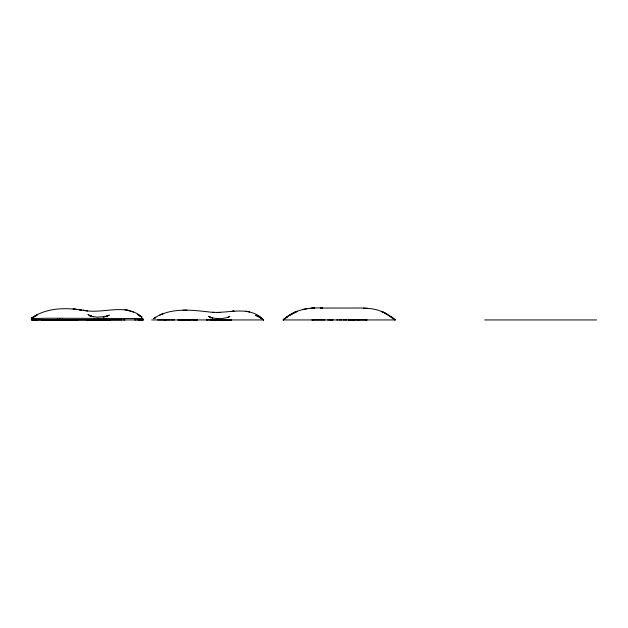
<?xml version="1.0" encoding="UTF-8"?>
<svg xmlns="http://www.w3.org/2000/svg" width="628" height="628" viewBox="0 0 628 628"><rect width="100%" height="100%" fill="white"/><g stroke="black" fill="none" stroke-linecap="round" stroke-linejoin="round"><path stroke-width="0.94" d="M141.292 318.514L48.89 318.223L31.4 318.553L31.4 319.942L143.294 319.935M63.106 319.935L59.283 319.935L59.252 318.985M43.206 319.942L57.431 319.935L57.509 318.969M97.827 319.927L97.937 319.048M103.706 319.048L103.589 319.919L99.907 319.935M287.184 316.85L283.22 319.942L395.138 319.942L389.203 315.342L383.276 312.077L377.357 309.934L371.462 308.709L361.649 308.018L320.61 308.042L322.588 308.073C308.623 307.218 293.598 309.808 283.22 319.942L287.177 316.716L283.22 319.942L289.17 315.539L296.432 311.967M285.206 318.333L283.22 319.942L285.206 318.388M155.626 317.266L153.664 318.529C170.463 307.186 191.65 309.973 210.608 312.14C228.411 313.976 249.183 304.753 263.611 319.942L157.597 319.942M105.959 316.763L109.351 315.115L105.614 316.575L107.145 316.033L103.196 316.952L104.57 316.677L96.845 317.124L91.641 316.379L93.046 316.638L89.718 315.743L91.821 316.363L87.967 314.526L91.209 316.543M227.768 317.478L229.856 316.473C223.898 319.165 217.053 319.055 210.804 317.533L212.892 317.996L208.857 316.536L210.78 317.713L208.826 316.457L210.914 317.862M289.17 315.539L293.127 313.356M34.273 316.606L31.4 318.286L37.044 315.311M36.95 314.777L31.4 318.2C45.75 307.987 64.692 307.327 81.483 310.106L79.261 309.761L87.496 310.86L83.273 310.24C102.89 314.542 124.901 302.492 141.912 317.03L137.705 314.204M295.082 312.077L293.095 313.034L297.06 311.252M159.536 315.17L163.445 313.568L161.498 314.314M302.955 309.463L306.904 308.725M59.268 319.95L58.341 319.982L61.984 319.942M141.261 319.935L142.556 319.911A1.892 1.892 0 0 0 143.31 319.683M76.789 319.942L77.542 319.942M110.379 319.942L110.3 319.942M86.852 319.942L91.578 319.935M218.222 319.942L218.858 319.942M76.616 319.935L63.687 319.935M94.443 319.942L96.398 319.942A9.067 5.212 -18.6 0 1 95.448 319.974L90.872 319.942M105.755 319.071L106.132 319.935L108.306 319.942A7.505 3.093 29.7 0 0 109.131 319.942L109.719 319.927A7.921 1.311 36.7 0 0 110.34 319.919M109.9 319.942L109.586 319.935M60.767 319.887A11.241 6.445 -34.2 0 0 62.219 319.887L58.765 319.942L65.202 319.927A15.645 10.346 -21.8 0 0 65.642 319.887L66.843 319.927M74.913 319.935L76.671 319.942L76.192 319.942M94.663 319.935L91.641 319.935M101.791 319.935L97.026 319.935L122.13 319.935M100.284 319.95L101.281 319.942A8.808 4.985 -25.1 0 1 100.315 320.029L98.4 319.935M74.92 319.935L71.176 319.935M31.4 319.691L33.629 319.935M74.952 319.942L71.945 319.95M64.951 319.935L62.447 319.935M86.97 319.942L87.998 319.942M62.093 319.942L62.211 319.942A13.204 9.098 -23.7 0 0 62.824 319.966L70.25 319.942M74.512 319.942L76.067 319.942M102.764 319.942L106.156 319.942A8.25 4.663 18.1 0 0 107.309 319.966A8.211 4.113 24.7 0 0 108.33 319.966L109.751 319.927A8.109 2.606 33 0 1 109.099 319.911M103.173 319.942L104.868 319.95A7.34 4.498 9.9 0 0 106.132 319.974L107.953 319.942M183.015 310.169L186.932 310.091M55.429 319.935L53.388 319.942M57.431 319.935L58.797 319.942L54.118 319.935M72.534 319.942L74.01 319.942M76.231 319.942L76.271 319.942A16.25 8.784 53.3 0 1 75.038 320.037M31.722 319.942L34.305 319.942M367.129 319.942L352.033 319.942M59.268 319.935L58.899 319.935M98.455 319.935L97.081 319.942A7.104 4.404 -10.1 0 0 97.819 319.958A7.866 5.008 -0.5 0 0 99.098 319.95A9.71 5.275 -44.6 0 0 99.93 320.021L100.127 319.95M103.887 319.942L103.958 319.942A8.148 3.03 33.3 0 1 103.204 319.942M71.733 319.958L69.394 319.942M74.135 319.942L74.795 319.95M100.48 319.935L101.061 319.935M67.738 319.927L65.092 319.95M43.308 319.942L46.354 319.95M69.677 319.927L67.204 319.942M86.326 319.942L86.774 319.942L86.264 319.942M90.84 319.935L88.556 319.935M101.862 319.935L102.631 319.942M63.106 319.942L65.061 319.935M99.342 319.942L98.164 319.942M58.019 319.942L58.129 319.958A16.438 5.055 -49.3 0 1 57.925 319.927M230.884 319.942L231.371 319.942M105.363 319.95L104.868 319.95A7.567 4.828 0.5 0 1 103.581 319.997M67.534 319.942L69.096 319.927M108 319.942L108.958 319.942M105.449 319.942L105.52 319.942A17.976 11.461 30.8 0 0 106.108 320.013M141.237 319.935C143.655 320.837 143.985 317.815 141.457 318.522M46.511 319.95L52.933 319.95M141.072 319.935L139.259 319.935M219.054 319.942L221.668 319.942M365.19 319.942L366.689 319.942M41.605 319.95L43.002 319.942L41.55 319.942M34.94 319.935L36.118 319.935M140.9 319.935L140.437 319.942M35.144 319.942L34.807 319.942M35.812 319.935L36.448 319.935M65.218 319.95L66.521 319.927M164.748 319.942L165.706 319.942M182.505 319.942L178.038 319.942L180.848 319.942M188.149 319.942L189.578 319.942M196.713 319.942L194.625 319.942M206.84 319.942L208.049 319.942M222.477 319.942L220.287 319.942M223.521 319.942L225.075 319.942L224.463 319.942M226.394 319.942L230.672 319.942L229.118 319.942M216.88 319.942L212.923 319.942M227.21 319.942L228.082 319.942M229.667 319.942L228.184 319.942M346.876 319.942L342.974 319.942M36.322 319.935L37.123 319.935M69.418 319.935L69.009 319.942M36.824 319.935L58.318 319.935M67.015 319.942L96.398 319.927M123.473 319.935L124.988 319.935M151.725 319.942L163.892 319.942M164.136 319.942L165.078 319.942M166.145 319.942L169.796 319.942M170.8 319.942L174.435 319.942M181.398 319.942L186.1 319.942M186.963 319.942L188.172 319.942M188.573 319.942L190.221 319.942M192.969 319.942L190.056 319.942M193.667 319.942L195.316 319.942L193.228 319.942M196.368 319.942L197.357 319.942M211.33 319.942L208.865 319.942M216.15 319.942L210.513 319.942M218.144 319.942L215.396 319.942M218.693 319.942L227.242 319.942M228.851 319.942L231.292 319.942M484.675 319.942L596.6 319.942M57.611 319.935L59.629 319.935M325.084 319.942L311.935 319.942M327.596 319.942L332.785 319.942M336.663 319.942L337.927 319.942M339.167 319.942L341.695 319.942M348.179 319.942L349.474 319.942M357.913 319.942L358.965 319.942M134.69 319.935L136.198 319.935M137.548 319.935L139.094 319.935M140.099 319.942L138.553 319.935M182.332 319.942L189.028 319.942M195.481 319.942L197.192 319.942M213.701 319.942L214.902 319.942M222.822 319.942L224.023 319.942M226.229 319.942L228.223 319.942M312.273 319.942L313.16 319.942M34.265 319.935L33.598 319.935M206.557 319.942L207.46 319.942M213.261 319.942L215.71 319.942M218.52 319.942L219.462 319.942M230.052 319.942L230.688 319.942M70.336 319.95L71.521 319.958M92.881 319.935L92.952 319.935A8.054 2.496 -31.9 0 0 93.47 320.013M96.312 319.942L95.511 319.942M99.891 319.958L99.42 319.95A7.858 3.925 -31.9 0 0 100.307 320.045M98.47 319.95L98.549 319.95A10.04 4.2 -48.1 0 0 99.098 320.021M70.053 319.935L71.16 319.942M142.415 319.935L143.113 319.95M92.316 319.927L92.387 319.927A8.973 1.421 -34.7 0 0 92.975 319.919M102.764 319.935L103.173 319.935A7.622 3.509 28.6 0 1 102.278 319.895A7.772 4.153 22.9 0 1 101.296 319.88A9.867 7.096 -28.2 0 0 102.168 319.903M363.612 308.065L367.529 308.269M212.586 312.281L214.556 312.414M245.776 311.111L249.732 312.038M129.266 310.546L125.043 309.643L133.489 312.061M381.926 311.967L384.564 313.066M381.306 311.252L385.247 313.027M385.215 313.364L395.138 319.942L391.181 316.716L395.138 319.942M385.223 313.356L387.209 314.385M258.312 316.559L261.633 318.514L259.647 317.289M258.312 316.567L261.633 318.522M138.45 315.248L141.818 317.203M137.642 314.573L141.873 317.116M257.668 315.617L263.627 319.942L259.654 316.897M261.633 318.459L259.631 317.14L263.627 319.942M391.181 316.724L393.159 318.255M62.682 318.993L62.886 319.935M104.735 319.063L104.86 319.927M98.981 319.04L99.091 319.927A8.745 5.377 12.7 0 0 101.32 319.919M60.987 318.993L61.081 319.927M350.353 319.903A27.593 0.455 -0.5 0 1 354.38 319.903M351.499 320.068A28.511 0.73 0.6 0 1 348.469 320.068M333.107 319.809A28.511 0.487 -0.4 0 1 329.936 319.809M98.298 320.264A9.836 2.198 -53 0 1 97.999 319.833M100.417 319.935A10.809 6.955 -37.6 0 1 99.978 319.919M103.432 319.817A8.831 6.673 -14.9 0 1 102.191 319.825M104.672 319.707A9.82 7.371 -0.8 0 1 103.439 319.715M106.721 319.424A9.844 6.61 14.3 0 1 104.648 319.385M107.765 319.691A8.242 4.796 26.2 0 1 106.807 319.668M108.581 319.668A8.462 4.074 30.3 0 1 107.71 319.628M108.55 319.644A9.114 3.438 34.1 0 0 109.303 319.699A8.753 2.324 36.9 0 0 109.908 319.793M109.994 319.707A7.065 0.942 37.3 0 1 109.68 319.589M103.51 320.523A8.651 5.903 -16.2 0 1 101.077 320.453M99.31 320.147A7.976 3.313 -39.4 0 1 98.612 320.076M98.463 320.249A9.608 2.912 -44.7 0 1 98.047 320.107A8.792 1.429 -48.2 0 1 97.999 319.927M94.224 320.107A5.966 2.52 -30.6 0 1 93.431 320.052M95.252 320.06A8.376 4.317 -25.6 0 1 94.278 320.052M104.484 319.95A7.834 2.033 36.9 0 1 103.965 319.958M104.727 319.99A8.015 1.138 40.1 0 1 104.609 320.052M104.091 319.26A8.894 2.017 52 0 1 104.209 320.021M104.311 320.154A9.177 3.792 47.2 0 1 103.871 320.256M102.89 320.296A9.71 6.806 45.5 0 1 101.862 320.398M101.736 320.06A10.676 8.337 34.4 0 1 101.069 320.084M98.015 319.401A12.12 9.577 -20.9 0 1 95.88 319.464M95.809 319.77A10.056 7.041 -37.3 0 1 95.377 319.785M94.53 319.699A9.239 4.914 -34.9 0 1 94.035 319.707M94.443 319.173A8.18 3.101 -33.9 0 1 93.69 319.299M94.027 319.016A9.067 2.269 -34.4 0 1 93.399 319.197A7.473 0.942 -33.9 0 0 93.705 319.024M88.579 319.895A19.735 8.392 -49.2 0 1 88.116 319.919M59.919 320.186A14.789 8.235 -56.4 0 1 59.275 320.123M77.715 320.107A21.925 7.52 58.9 0 1 76.451 320.484M60.681 320.021A16.783 8.007 -39.9 0 1 60.037 320.037M155.681 317.627L153.695 318.702L155.681 317.627M233.946 311.041L231.999 311.3L233.946 311.048M312.791 308.152L310.813 308.301L314.746 308.065L312.775 308.16M220.397 312.548L216.511 312.516L220.381 312.571M218.583 318.608L216.629 318.522L218.583 318.608M76.695 309.416L73.193 308.992L76.695 309.416M257.653 316.206L255.651 315.287L257.653 316.206"/></g></svg>
